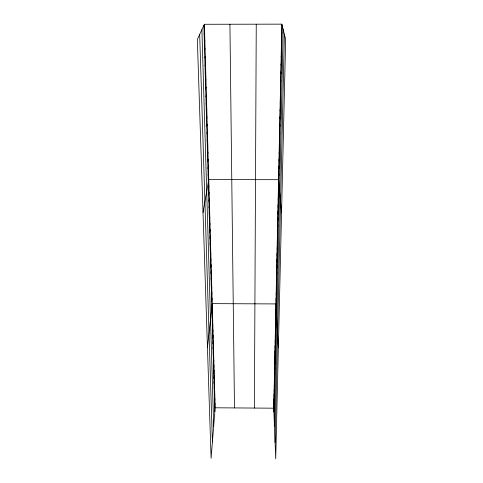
<?xml version="1.0" encoding="UTF-8"?>
<svg xmlns="http://www.w3.org/2000/svg" width="483" height="483" viewBox="0 0 483 483"><rect width="100%" height="100%" fill="white"/><g stroke="black" fill="none" stroke-linecap="round" stroke-linejoin="round"><path stroke-width="0.72" d="M254.402 408.057L256.256 24.192M281.837 24.15L285.658 39.352L275.727 458.85L273.758 408.189L281.837 24.15L204.406 24.277L197.342 39.467L211.089 458.337L215.152 407.791L204.406 24.277M273.915 412.102L282.12 25.285M274.477 426.61L283.195 29.56M275.093 442.476L284.396 34.329M214.712 407.091L215.026 403.208M214.579 402.454L214.899 398.596M214.313 393.071L214.633 389.262M214.446 397.781L214.766 393.947M214.174 388.326L214.5 384.534M213.903 378.72L214.235 374.977M214.041 383.544L214.367 379.777M213.764 373.86L214.096 370.141M213.625 368.964L213.963 365.269M213.347 359.044L213.685 355.403M213.486 364.025L213.824 360.354M213.202 354.027L213.546 350.416M213.057 348.968L213.408 345.381M212.912 343.872L213.263 340.31M212.768 338.728L213.118 335.202M212.623 333.548L212.973 330.046M212.472 328.319L212.828 324.848M212.327 323.049L212.683 319.607M212.176 317.736L212.532 314.33M212.019 312.38L212.387 308.999M207.449 347.337L212.236 303.632L275.956 303.922L278.353 347.724M211.711 301.531L212.085 298.216M211.56 296.037L211.928 292.758M211.397 290.494L211.777 287.252M211.24 284.91L211.62 281.698M211.083 279.271L211.463 276.101M210.92 273.589L211.306 270.45M210.757 267.854L211.143 264.756M210.594 262.076L210.986 259.009M210.425 256.244L210.823 253.219M210.262 250.357L210.66 247.374M210.093 244.422L210.491 241.476M209.924 238.433L210.328 235.529M209.749 232.395L210.159 229.534M209.58 226.298L209.99 223.478M209.405 220.151L209.815 217.374M209.23 213.945L209.646 211.216M209.048 207.684L209.471 205.003M208.867 201.369L209.296 198.73M208.692 194.993L209.115 192.403M208.505 188.563L208.94 186.021M203.023 212.484L208.759 179.579L278.564 179.7L281.553 212.683M208.131 175.323L208.571 172.878M207.938 168.507L208.378 166.116M207.744 161.624L208.191 159.287M207.545 154.675L207.998 152.399M207.346 147.665L207.799 145.437M207.147 140.583L207.605 138.416M206.941 133.429L207.406 131.322M206.736 126.208L207.201 124.161M206.531 118.915L207.002 116.928M206.319 111.549L206.796 109.623M206.108 104.105L206.591 102.251M205.897 96.594L206.38 94.801M205.68 89.005L206.169 87.278M205.462 81.337L205.957 79.677M205.245 73.591L205.74 72.003M205.021 65.766L205.523 64.251M204.798 57.863L205.305 56.42M204.569 49.876L205.082 48.505M204.339 41.804L204.858 40.512M204.11 33.653L204.635 32.439M215.152 407.791L273.758 408.189M281.667 32.325L281.945 33.544M281.492 40.415L281.776 41.707M281.329 48.421L281.601 49.791M281.16 56.348L281.432 57.791M280.997 64.191L281.263 65.712M280.834 71.961L281.1 73.549M280.671 79.647L280.937 81.307M280.508 87.26L280.774 88.987M280.351 94.795L280.611 96.588M280.194 102.257L280.448 104.117M280.037 109.641L280.291 111.567M279.886 116.958L280.134 118.945M279.735 124.203L279.983 126.25M279.585 131.376L279.826 133.483M279.434 138.476L279.675 140.65M279.283 145.516L279.524 147.744M279.138 152.483L279.373 154.765M278.993 159.384L279.228 161.727M278.848 166.224L279.083 168.615M278.709 172.992L278.939 175.438M278.431 186.154L278.655 188.702M278.299 192.548L278.516 195.144M278.166 198.881L278.383 201.526M278.033 205.16L278.25 207.853M277.9 211.385L278.117 214.12M277.767 217.555L277.985 220.333M277.64 223.665L277.852 226.491M277.514 229.727L277.725 232.595M277.387 235.734L277.592 238.644M277.26 241.687L277.465 244.639M277.139 247.592L277.339 250.58M277.013 253.442L277.218 256.473M276.892 259.244L277.091 262.311M276.771 264.998L276.97 268.101M276.65 270.697L276.85 273.843M276.536 276.354L276.729 279.536M276.415 281.957L276.608 285.175M276.3 287.518L276.487 290.772M276.185 293.03L276.373 296.321M276.071 298.5L276.252 301.821M275.841 309.295L276.022 312.682M275.727 314.626L275.908 318.043M275.618 319.915L275.799 323.362M275.509 325.162L275.684 328.639M275.401 330.366L275.576 333.874M275.292 335.522L275.461 339.06M275.183 340.642L275.352 344.21M275.075 345.719L275.244 349.312M274.966 350.755L275.135 354.377M274.863 355.754L275.032 359.4M274.761 360.71L274.924 364.381M274.658 365.625L274.821 369.326M274.555 370.503L274.718 374.228M274.453 375.345L274.616 379.095M274.35 380.145L274.513 383.925M274.253 384.915L274.41 388.712M274.151 389.642L274.308 393.464M274.054 394.333L274.205 398.173M273.952 398.988L274.109 402.852M273.855 403.607L274.012 407.495M199.678 34.45L212.405 442.005M201.894 29.686L213.673 426.169M203.874 25.412L214.838 411.691M229.926 24.235L234.478 407.924"/></g></svg>
